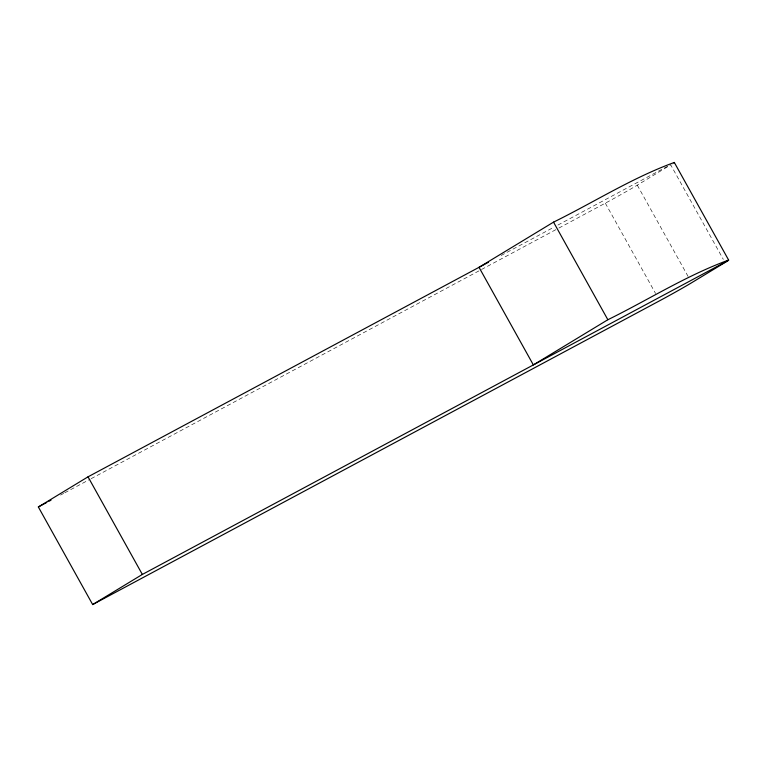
<?xml version="1.0" encoding="UTF-8"?>
<svg xmlns="http://www.w3.org/2000/svg" width="767" height="767" viewBox="0 0 767 767"><rect width="100%" height="100%" fill="white"/><g stroke="black" fill="none" stroke-linecap="round" stroke-linejoin="round"><path stroke-width="0.58" stroke-dasharray="3.83 2.88" d="M558.865 228.058L605.316 203.159A26.5 0.652 -29.1 0 0 637.281 185.154L670.713 164.876L723.31 259.371M501.119 255.488L553.697 227.31M557.906 225.057L670.435 164.761M60.526 495.079L63.69 493.382M64.744 492.817L90.084 479.241M91.139 478.675L557.801 228.624M637.281 185.154L688.143 276.532M605.316 203.159L655.593 293.502M672.218 163.956A26.5 0.652 -29.1 0 1 672.026 164.071"/><path stroke-width="1.15" d="M728.631 260.061C686.551 275.401 648.038 299.983 607.857 319.734L533.353 364.919L479.03 267.319L553.534 222.133C593.716 202.373 632.219 177.791 674.308 162.451L728.631 260.061A26.5 0.652 -29.1 0 1 725.045 262.487L691.613 282.755A26.5 0.652 -29.1 0 1 659.639 300.769L92.673 604.569L38.35 506.968L88.023 476.834L488.493 262.247M92.673 604.569L142.346 574.445L727.912 260.675M38.35 506.968L46.797 502.443M48.906 501.302L51.015 500.17M553.534 222.133L607.857 319.734M88.023 476.834L142.346 574.445M674.327 162.479A26.5 0.652 -29.1 0 1 673.694 162.997"/></g></svg>
